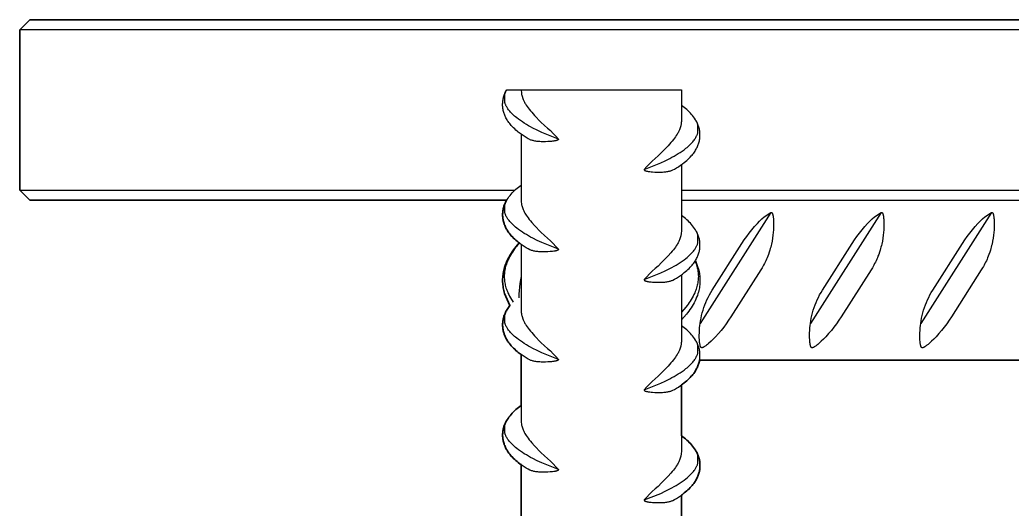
# Model space of a CAD drawing. Header units: millimetres. Extents: x -8 to 1608, y -703 to 404.
# Drawn here: x -7.9 to 91.1, y 355.1 to 404 of the extents above; entities that cross this region are included whole.
import ezdxf

# ---------------------------------------------------------------- set-up
doc = ezdxf.new("R2010")
doc.units = ezdxf.units.MM
doc.layers.add('Blocks', color=7, linetype='Continuous')
doc.layers.add('Blocks$Inner', color=7, linetype='Continuous', lineweight=25, true_color=0x007f00)
doc.layers.add('Blocks$Outline', color=7, linetype='Continuous', lineweight=35, true_color=0xff3f3f)

# ---------------------------------------------------------------- blocks, each defined once
blk = doc.blocks.new('Rebar Coffee Table Front')
at = {"layer": 'Blocks$Inner'}
for p, q in [((-7.855, 387), (41.537, 387)), ((58.145, 387), (726.145, 387)), ((58.145, 386), (726.145, 386))]:
    blk.add_line(p, q, dxfattribs=at)
for points in [[(40.711, 386), (-6.855, 386), (-7.855, 387), (-7.855, 403), (-6.855, 404), (791.145, 404), (792.145, 403)], [(742.753, 387), (792.145, 387), (792.145, 403), (-7.855, 403)], [(45.866, 392.094), (44.216, 392.759), (43.762, 392.971), (43.316, 393.196), (43.098, 393.312), (42.883, 393.432), (42.674, 393.553), (42.467, 393.679), (42.269, 393.806), (42.074, 393.939), (41.888, 394.072), (41.707, 394.21), (41.594, 394.302), (41.482, 394.397), (41.373, 394.495), (41.272, 394.591), (41.173, 394.691), (41.078, 394.794), (41.012, 394.869), (40.949, 394.947), (40.888, 395.027), (40.829, 395.108), (40.786, 395.172), (40.745, 395.237), (40.707, 395.303), (40.67, 395.371), (40.636, 395.439), (40.61, 395.496), (40.586, 395.553), (40.564, 395.61), (40.544, 395.669), (40.526, 395.728), (40.51, 395.788), (40.51, 396.513), (40.526, 396.573), (40.544, 396.632), (40.564, 396.69), (40.586, 396.748), (40.61, 396.805), (40.636, 396.861), (40.708, 397), (42.15, 397), (42.178, 396.671), (42.187, 396.602), (42.199, 396.534), (42.212, 396.466), (42.339, 396.061), (42.371, 395.988), (42.405, 395.916), (42.442, 395.845), (42.485, 395.766), (42.53, 395.687), (42.578, 395.61), (42.662, 395.481), (42.749, 395.354), (42.852, 395.214), (42.958, 395.077), (43.078, 394.927), (43.202, 394.779), (43.48, 394.463), (44.125, 393.794), (44.484, 393.451), (44.778, 393.198), (45.064, 392.936), (45.341, 392.664), (45.608, 392.384), (45.866, 392.094), (45.866, 392.09), (45.866, 392.086), (45.866, 392.084), (45.865, 392.082), (45.865, 392.08), (45.865, 392.078), (45.865, 392.077), (45.865, 392.075), (45.864, 392.073), (45.864, 392.071), (45.863, 392.069), (45.863, 392.067), (45.862, 392.065), (45.862, 392.064), (45.861, 392.062), (45.861, 392.06), (45.86, 392.058), (45.859, 392.056), (45.859, 392.054), (45.858, 392.053), (45.857, 392.051), (45.856, 392.049), (45.855, 392.047), (45.854, 392.046), (45.853, 392.044), (45.852, 392.042), (45.851, 392.041), (45.85, 392.039), (45.849, 392.037), (45.848, 392.036), (45.846, 392.034), (45.845, 392.032), (45.843, 392.03), (45.842, 392.028), (45.84, 392.027), (45.839, 392.025), (45.837, 392.023), (45.835, 392.021), (45.832, 392.018), (45.828, 392.015), (45.825, 392.012), (45.821, 392.009), (45.817, 392.006), (45.813, 392.003), (45.809, 392.001), (45.805, 391.998), (45.801, 391.995), (45.797, 391.993), (45.789, 391.988), (45.783, 391.985), (45.776, 391.982), (45.764, 391.976), (45.751, 391.971), (45.739, 391.966), (45.726, 391.961), (45.713, 391.957), (45.687, 391.949), (45.648, 391.938), (45.609, 391.929), (45.57, 391.92), (45.531, 391.913), (45.47, 391.902), (45.408, 391.893), (45.287, 391.878), (45.168, 391.865), (45.05, 391.855), (44.821, 391.84), (44.592, 391.831), (44.363, 391.829), (44.134, 391.834), (44.027, 391.839), (43.92, 391.846), (43.817, 391.855), (43.715, 391.866), (43.619, 391.879), (43.523, 391.895), (43.428, 391.914), (43.334, 391.935), (43.266, 391.953), (43.199, 391.973), (43.132, 391.996), (43.066, 392.02), (43.001, 392.047), (42.838, 392.132), (42.655, 392.243), (42.452, 392.374), (42.251, 392.51), (42.057, 392.649), (41.867, 392.795), (41.744, 392.894), (41.623, 392.997), (41.505, 393.103), (41.389, 393.214), (41.276, 393.328), (41.168, 393.445), (41.086, 393.54), (41.007, 393.636), (40.931, 393.736), (40.858, 393.837), (40.798, 393.927), (40.741, 394.018), (40.686, 394.112), (40.635, 394.207), (40.587, 394.303), (40.546, 394.391), (40.508, 394.48), (40.473, 394.571), (40.442, 394.663), (40.413, 394.755), (40.388, 394.849), (40.366, 394.944), (40.347, 395.039), (40.331, 395.135), (40.319, 395.231), (40.31, 395.327), (40.304, 395.424), (40.302, 395.521), (40.303, 395.618), (40.307, 395.715), (40.315, 395.812), (40.326, 395.908), (40.34, 396.004), (40.358, 396.1), (40.379, 396.195), (40.403, 396.289), (40.43, 396.382), (40.46, 396.474), (40.494, 396.565), (40.531, 396.655), (40.57, 396.743), (40.613, 396.83), (40.659, 396.916), (40.708, 397)], [(42.15, 397), (58.145, 397), (58.145, 394.187), (58.134, 393.863), (58.125, 393.748), (58.112, 393.634), (58.103, 393.565), (58.091, 393.497), (58.078, 393.429), (57.951, 393.024), (57.919, 392.951), (57.885, 392.879), (57.848, 392.808), (57.805, 392.729), (57.76, 392.65), (57.712, 392.573), (57.628, 392.444), (57.541, 392.317), (57.438, 392.177), (57.332, 392.04), (57.212, 391.89), (57.088, 391.742), (56.81, 391.426), (56.165, 390.757), (55.806, 390.413), (55.512, 390.161), (55.226, 389.899), (54.949, 389.627), (54.682, 389.346), (54.424, 389.057), (56.074, 389.722), (56.528, 389.934), (56.974, 390.159), (57.192, 390.275), (57.407, 390.395), (57.616, 390.516), (57.823, 390.642), (58.021, 390.769), (58.216, 390.902), (58.401, 391.035), (58.583, 391.173), (58.696, 391.265), (58.808, 391.36), (58.916, 391.458), (59.018, 391.554), (59.116, 391.654), (59.212, 391.757), (59.278, 391.832), (59.341, 391.91), (59.402, 391.99), (59.461, 392.071), (59.504, 392.135), (59.545, 392.2), (59.583, 392.266), (59.62, 392.334), (59.654, 392.402), (59.68, 392.459), (59.704, 392.516), (59.726, 392.573), (59.746, 392.632), (59.764, 392.691), (59.78, 392.751), (59.78, 393.476), (59.764, 393.536), (59.746, 393.595), (59.726, 393.653), (59.704, 393.711), (59.68, 393.768), (59.654, 393.824), (59.544, 394.028), (59.45, 394.167), (59.352, 394.302), (59.249, 394.434), (59.142, 394.563), (59.03, 394.688), (58.915, 394.809), (58.796, 394.927), (58.673, 395.04), (58.546, 395.15), (58.416, 395.255), (58.282, 395.356), (58.145, 395.452)], [(54.424, 389.057), (54.424, 389.053), (54.424, 389.049), (54.424, 389.047), (54.424, 389.045), (54.425, 389.043), (54.425, 389.041), (54.425, 389.04), (54.425, 389.038), (54.426, 389.036), (54.426, 389.034), (54.426, 389.032), (54.427, 389.03), (54.427, 389.028), (54.428, 389.026), (54.429, 389.025), (54.429, 389.023), (54.43, 389.021), (54.431, 389.019), (54.431, 389.017), (54.432, 389.016), (54.433, 389.014), (54.434, 389.012), (54.435, 389.01), (54.436, 389.009), (54.437, 389.007), (54.438, 389.005), (54.439, 389.004), (54.44, 389.002), (54.441, 389), (54.442, 388.999), (54.444, 388.997), (54.445, 388.995), (54.447, 388.993), (54.448, 388.991), (54.45, 388.99), (54.451, 388.988), (54.453, 388.986), (54.455, 388.984), (54.458, 388.981), (54.462, 388.978), (54.465, 388.975), (54.469, 388.972), (54.473, 388.969), (54.477, 388.966), (54.481, 388.964), (54.485, 388.961), (54.489, 388.958), (54.493, 388.956), (54.501, 388.951), (54.507, 388.948), (54.514, 388.945), (54.526, 388.939), (54.538, 388.934), (54.551, 388.929), (54.564, 388.924), (54.577, 388.92), (54.603, 388.912), (54.642, 388.901), (54.681, 388.892), (54.72, 388.883), (54.759, 388.876), (54.82, 388.865), (54.882, 388.856), (55.003, 388.841), (55.122, 388.828), (55.24, 388.818), (55.469, 388.803), (55.698, 388.794), (55.927, 388.792), (56.156, 388.797), (56.263, 388.802), (56.37, 388.809), (56.473, 388.818), (56.575, 388.829), (56.671, 388.842), (56.767, 388.858), (56.862, 388.877), (56.956, 388.898), (57.024, 388.916), (57.091, 388.936), (57.158, 388.959), (57.224, 388.983), (57.289, 389.01), (57.452, 389.095), (57.635, 389.206), (57.838, 389.337), (58.039, 389.473), (58.233, 389.612), (58.423, 389.758), (58.546, 389.857), (58.667, 389.96), (58.785, 390.066), (58.901, 390.177), (59.013, 390.291), (59.122, 390.408), (59.204, 390.503), (59.283, 390.599), (59.359, 390.699), (59.432, 390.8), (59.492, 390.89), (59.549, 390.981), (59.604, 391.075), (59.655, 391.17), (59.703, 391.266), (59.744, 391.355), (59.783, 391.446), (59.818, 391.538), (59.85, 391.631), (59.879, 391.725), (59.904, 391.82), (59.926, 391.915), (59.945, 392.012), (59.961, 392.109), (59.973, 392.207), (59.981, 392.305), (59.986, 392.403), (59.988, 392.501), (59.986, 392.599), (59.981, 392.698), (59.973, 392.796), (59.961, 392.893), (59.946, 392.99), (59.927, 393.087), (59.905, 393.183), (59.88, 393.278), (59.851, 393.372), (59.819, 393.465), (59.784, 393.557), (59.746, 393.647), (59.704, 393.736), (59.66, 393.824), (59.612, 393.91)], [(42.145, 392.585), (42.145, 386.224), (42.156, 385.9), (42.165, 385.785), (42.178, 385.671), (42.187, 385.602), (42.199, 385.534), (42.212, 385.466), (42.339, 385.061), (42.371, 384.988), (42.405, 384.916), (42.442, 384.845), (42.485, 384.766), (42.53, 384.687), (42.578, 384.61), (42.662, 384.481), (42.749, 384.354), (42.852, 384.214), (42.958, 384.077), (43.078, 383.927), (43.202, 383.779), (43.48, 383.463), (44.125, 382.794), (44.484, 382.451), (44.778, 382.198), (45.064, 381.936), (45.341, 381.664), (45.608, 381.384), (45.866, 381.094), (44.216, 381.759), (43.762, 381.971), (43.316, 382.196), (43.098, 382.312), (42.883, 382.432), (42.674, 382.553), (42.467, 382.679), (42.269, 382.806), (42.074, 382.939), (41.888, 383.072), (41.707, 383.21), (41.594, 383.302), (41.482, 383.397), (41.373, 383.495), (41.272, 383.591), (41.173, 383.691), (41.078, 383.794), (41.012, 383.869), (40.949, 383.947), (40.888, 384.027), (40.829, 384.108), (40.786, 384.172), (40.745, 384.237), (40.707, 384.303), (40.67, 384.371), (40.636, 384.439), (40.61, 384.496), (40.586, 384.553), (40.564, 384.61), (40.544, 384.669), (40.526, 384.728), (40.51, 384.788), (40.51, 385.513), (40.526, 385.573), (40.544, 385.632), (40.564, 385.69), (40.586, 385.748), (40.61, 385.805), (40.636, 385.861), (40.746, 386.065), (40.84, 386.204), (40.938, 386.339), (41.041, 386.471), (41.148, 386.6), (41.259, 386.725), (41.375, 386.846), (41.494, 386.964), (41.617, 387.077), (41.744, 387.187), (41.874, 387.292), (42.008, 387.393), (42.145, 387.489)], [(58.145, 389.548), (58.145, 383.187), (58.134, 382.863), (58.125, 382.748), (58.112, 382.634), (58.103, 382.565), (58.091, 382.497), (58.078, 382.429), (57.951, 382.024), (57.919, 381.951), (57.885, 381.879), (57.848, 381.808), (57.805, 381.729), (57.76, 381.65), (57.712, 381.573), (57.628, 381.444), (57.541, 381.317), (57.438, 381.177), (57.332, 381.04), (57.212, 380.89), (57.088, 380.742), (56.81, 380.426), (56.165, 379.757), (55.806, 379.413), (55.512, 379.161), (55.226, 378.899), (54.949, 378.627), (54.682, 378.346), (54.424, 378.057), (56.074, 378.722), (56.528, 378.934), (56.974, 379.159), (57.192, 379.275), (57.407, 379.395), (57.616, 379.516), (57.823, 379.642), (58.021, 379.769), (58.216, 379.902), (58.401, 380.035), (58.583, 380.173), (58.696, 380.265), (58.808, 380.36), (58.916, 380.458), (59.018, 380.554), (59.116, 380.654), (59.212, 380.757), (59.278, 380.832), (59.341, 380.91), (59.402, 380.99), (59.461, 381.071), (59.504, 381.135), (59.545, 381.2), (59.583, 381.266), (59.62, 381.334), (59.654, 381.402), (59.68, 381.459), (59.704, 381.516), (59.726, 381.573), (59.746, 381.632), (59.764, 381.691), (59.78, 381.751), (59.78, 382.476), (59.764, 382.536), (59.746, 382.595), (59.726, 382.653), (59.704, 382.711), (59.68, 382.768), (59.654, 382.824), (59.544, 383.028), (59.45, 383.167), (59.352, 383.302), (59.249, 383.434), (59.142, 383.563), (59.03, 383.688), (58.915, 383.809), (58.796, 383.927), (58.673, 384.04), (58.546, 384.15), (58.416, 384.255), (58.282, 384.356), (58.145, 384.452)], [(45.866, 381.094), (45.866, 381.09), (45.866, 381.086), (45.866, 381.084), (45.865, 381.082), (45.865, 381.08), (45.865, 381.078), (45.865, 381.077), (45.865, 381.075), (45.864, 381.073), (45.864, 381.071), (45.863, 381.069), (45.863, 381.067), (45.862, 381.065), (45.862, 381.064), (45.861, 381.062), (45.861, 381.06), (45.86, 381.058), (45.859, 381.056), (45.859, 381.054), (45.858, 381.053), (45.857, 381.051), (45.856, 381.049), (45.855, 381.047), (45.854, 381.046), (45.853, 381.044), (45.852, 381.042), (45.851, 381.041), (45.85, 381.039), (45.849, 381.037), (45.848, 381.036), (45.846, 381.034), (45.845, 381.032), (45.843, 381.03), (45.842, 381.028), (45.84, 381.027), (45.839, 381.025), (45.837, 381.023), (45.835, 381.021), (45.832, 381.018), (45.828, 381.015), (45.825, 381.012), (45.821, 381.009), (45.817, 381.006), (45.813, 381.003), (45.809, 381.001), (45.805, 380.998), (45.801, 380.995), (45.797, 380.993), (45.789, 380.988), (45.783, 380.985), (45.776, 380.982), (45.764, 380.976), (45.751, 380.971), (45.739, 380.966), (45.726, 380.961), (45.713, 380.957), (45.687, 380.949), (45.648, 380.938), (45.609, 380.929), (45.57, 380.92), (45.531, 380.913), (45.47, 380.902), (45.408, 380.893), (45.287, 380.878), (45.168, 380.865), (45.05, 380.855), (44.821, 380.84), (44.592, 380.831), (44.363, 380.829), (44.134, 380.834), (44.027, 380.839), (43.92, 380.846), (43.817, 380.855), (43.715, 380.866), (43.619, 380.879), (43.523, 380.895), (43.428, 380.914), (43.334, 380.935), (43.266, 380.953), (43.199, 380.973), (43.132, 380.996), (43.066, 381.02), (43.001, 381.047), (42.838, 381.132), (42.655, 381.243), (42.452, 381.374), (42.251, 381.51), (42.057, 381.649), (41.867, 381.795), (41.744, 381.894), (41.623, 381.997), (41.505, 382.103), (41.389, 382.214), (41.276, 382.328), (41.168, 382.445), (41.086, 382.54), (41.007, 382.636), (40.931, 382.736), (40.858, 382.837), (40.798, 382.927), (40.741, 383.018), (40.686, 383.112), (40.635, 383.207), (40.587, 383.303), (40.545, 383.392), (40.507, 383.483), (40.472, 383.575), (40.44, 383.668), (40.411, 383.762), (40.386, 383.857), (40.363, 383.952), (40.345, 384.049), (40.329, 384.146), (40.317, 384.244), (40.309, 384.342), (40.304, 384.44), (40.302, 384.538), (40.303, 384.636), (40.309, 384.735), (40.317, 384.833), (40.329, 384.93), (40.344, 385.027), (40.363, 385.124), (40.385, 385.22), (40.41, 385.315), (40.439, 385.409), (40.471, 385.502), (40.506, 385.594), (40.544, 385.684), (40.586, 385.773), (40.63, 385.861), (40.682, 385.947)], [(67.071, 384.774), (67.075, 384.774), (67.079, 384.774), (67.083, 384.774), (67.087, 384.774), (67.091, 384.773), (67.095, 384.773), (67.098, 384.772), (67.102, 384.772), (67.106, 384.771), (67.109, 384.77), (67.113, 384.769), (67.117, 384.768), (67.12, 384.767), (67.124, 384.765), (67.127, 384.764), (67.13, 384.762), (67.132, 384.762), (67.134, 384.761), (67.137, 384.759), (67.141, 384.757), (67.144, 384.755), (67.147, 384.753), (67.15, 384.75), (67.153, 384.748), (67.156, 384.746), (67.159, 384.743), (67.162, 384.74), (67.165, 384.738), (67.168, 384.735), (67.17, 384.732), (67.173, 384.729), (67.175, 384.726), (67.178, 384.723), (67.181, 384.719), (67.184, 384.715), (67.187, 384.711), (67.19, 384.707), (67.193, 384.703), (67.195, 384.699), (67.198, 384.695), (67.2, 384.69), (67.205, 384.682), (67.21, 384.673), (67.214, 384.664), (67.218, 384.654), (67.223, 384.642), (67.228, 384.629), (67.233, 384.616), (67.237, 384.603), (67.245, 384.577), (67.252, 384.55), (67.263, 384.507), (67.272, 384.462), (67.28, 384.417), (67.287, 384.371), (67.3, 384.278), (67.31, 384.183), (67.319, 384.08), (67.326, 383.975), (67.334, 383.757), (67.336, 383.53), (67.331, 383.294), (67.319, 383.04), (67.299, 382.774), (67.269, 382.492), (67.23, 382.212), (67.179, 381.913), (67.118, 381.616), (67.082, 381.461), (67.043, 381.307), (67.001, 381.154), (66.956, 381.001), (66.889, 380.788), (66.815, 380.577), (66.744, 380.387), (66.683, 380.237), (66.62, 380.088), (66.553, 379.941), (66.483, 379.795), (66.413, 379.655), (66.34, 379.517), (66.264, 379.38), (66.185, 379.245), (66.052, 379.029), (63.077, 374.358), (62.847, 374.006), (62.607, 373.662), (62.355, 373.325), (62.094, 372.996), (61.823, 372.675), (61.541, 372.362), (61.319, 372.131), (61.089, 371.907), (60.851, 371.69), (60.743, 371.597), (60.632, 371.507), (60.565, 371.456), (60.497, 371.406), (60.443, 371.369), (60.416, 371.351), (60.388, 371.334), (60.365, 371.321), (60.342, 371.308), (60.318, 371.296), (60.306, 371.29), (60.294, 371.285), (60.285, 371.281), (60.276, 371.277), (60.267, 371.273), (60.257, 371.27), (60.248, 371.267), (60.239, 371.264), (60.229, 371.262), (60.224, 371.261), (60.219, 371.26), (60.212, 371.258), (60.205, 371.257), (60.201, 371.257), (60.197, 371.256), (60.193, 371.256), (60.19, 371.256), (60.186, 371.256), (60.182, 371.256), (60.178, 371.256), (60.175, 371.256), (60.171, 371.256), (60.167, 371.256), (60.163, 371.257), (60.16, 371.257), (60.156, 371.258), (60.153, 371.258), (60.15, 371.259), (60.147, 371.26), (60.144, 371.261), (60.14, 371.262), (60.137, 371.263), (60.134, 371.264), (60.131, 371.265), (60.128, 371.267), (60.125, 371.268), (60.122, 371.269), (60.119, 371.271), (60.116, 371.273), (60.113, 371.274), (60.111, 371.276), (60.108, 371.278), (60.105, 371.28), (60.102, 371.283), (60.099, 371.285), (60.096, 371.287), (60.093, 371.29), (60.091, 371.293), (60.088, 371.295), (60.085, 371.298), (60.083, 371.301), (60.081, 371.304), (60.078, 371.306), (60.076, 371.309), (60.074, 371.312), (60.069, 371.318), (60.067, 371.322), (60.064, 371.326), (60.061, 371.33), (60.059, 371.334), (60.054, 371.342), (60.05, 371.351), (60.046, 371.359), (60.042, 371.367), (60.038, 371.376), (60.034, 371.385), (60.03, 371.396), (60.025, 371.408), (60.021, 371.42), (60.017, 371.432), (60.01, 371.456), (60.004, 371.48), (59.997, 371.507), (59.991, 371.535), (59.976, 371.612), (59.964, 371.69), (59.954, 371.769), (59.946, 371.847), (59.93, 372.055), (59.922, 372.273), (59.92, 372.5), (59.925, 372.736), (59.937, 372.996), (59.957, 373.255), (59.979, 373.469), (60.006, 373.682)], [(78.071, 384.774), (78.075, 384.774), (78.079, 384.774), (78.083, 384.774), (78.087, 384.774), (78.091, 384.773), (78.095, 384.773), (78.098, 384.772), (78.102, 384.772), (78.106, 384.771), (78.109, 384.77), (78.113, 384.769), (78.117, 384.768), (78.12, 384.767), (78.124, 384.765), (78.127, 384.764), (78.13, 384.762), (78.132, 384.762), (78.134, 384.761), (78.137, 384.759), (78.141, 384.757), (78.144, 384.755), (78.147, 384.753), (78.15, 384.75), (78.153, 384.748), (78.156, 384.746), (78.159, 384.743), (78.162, 384.74), (78.165, 384.738), (78.168, 384.735), (78.17, 384.732), (78.173, 384.729), (78.175, 384.726), (78.178, 384.723), (78.181, 384.719), (78.184, 384.715), (78.187, 384.711), (78.19, 384.707), (78.193, 384.703), (78.195, 384.699), (78.198, 384.695), (78.2, 384.69), (78.205, 384.682), (78.21, 384.673), (78.214, 384.664), (78.218, 384.654), (78.223, 384.642), (78.228, 384.629), (78.233, 384.616), (78.237, 384.603), (78.245, 384.577), (78.252, 384.55), (78.263, 384.507), (78.272, 384.462), (78.28, 384.417), (78.287, 384.371), (78.3, 384.278), (78.31, 384.183), (78.319, 384.08), (78.326, 383.975), (78.334, 383.757), (78.336, 383.53), (78.331, 383.294), (78.319, 383.04), (78.299, 382.774), (78.269, 382.492), (78.23, 382.212), (78.179, 381.913), (78.118, 381.616), (78.082, 381.461), (78.043, 381.307), (78.001, 381.154), (77.956, 381.001), (77.889, 380.788), (77.815, 380.577), (77.744, 380.387), (77.683, 380.237), (77.62, 380.088), (77.553, 379.941), (77.483, 379.795), (77.413, 379.655), (77.34, 379.517), (77.264, 379.38), (77.185, 379.245), (77.052, 379.029), (74.077, 374.358), (73.847, 374.006), (73.607, 373.662), (73.355, 373.325), (73.094, 372.996), (72.823, 372.675), (72.541, 372.362), (72.319, 372.131), (72.089, 371.907), (71.851, 371.69), (71.743, 371.597), (71.632, 371.507), (71.565, 371.456), (71.497, 371.406), (71.443, 371.369), (71.416, 371.351), (71.388, 371.334), (71.365, 371.321), (71.342, 371.308), (71.318, 371.296), (71.306, 371.29), (71.294, 371.285), (71.285, 371.281), (71.276, 371.277), (71.267, 371.273), (71.257, 371.27), (71.248, 371.267), (71.239, 371.264), (71.229, 371.262), (71.224, 371.261), (71.219, 371.26), (71.212, 371.258), (71.205, 371.257), (71.201, 371.257), (71.197, 371.256), (71.193, 371.256), (71.19, 371.256), (71.186, 371.256), (71.182, 371.256), (71.178, 371.256), (71.175, 371.256), (71.171, 371.256), (71.167, 371.256), (71.163, 371.257), (71.16, 371.257), (71.156, 371.258), (71.153, 371.258), (71.15, 371.259), (71.147, 371.26), (71.144, 371.261), (71.14, 371.262), (71.137, 371.263), (71.134, 371.264), (71.131, 371.265), (71.128, 371.267), (71.125, 371.268), (71.122, 371.269), (71.119, 371.271), (71.116, 371.273), (71.113, 371.274), (71.111, 371.276), (71.108, 371.278), (71.105, 371.28), (71.102, 371.283), (71.099, 371.285), (71.096, 371.287), (71.093, 371.29), (71.091, 371.293), (71.088, 371.295), (71.085, 371.298), (71.083, 371.301), (71.081, 371.304), (71.078, 371.306), (71.076, 371.309), (71.074, 371.312), (71.069, 371.318), (71.067, 371.322), (71.064, 371.326), (71.061, 371.33), (71.059, 371.334), (71.054, 371.342), (71.05, 371.351), (71.046, 371.359), (71.042, 371.367), (71.038, 371.376), (71.034, 371.385), (71.03, 371.396), (71.025, 371.408), (71.021, 371.42), (71.017, 371.432), (71.01, 371.456), (71.004, 371.48), (70.997, 371.507), (70.991, 371.535), (70.976, 371.612), (70.964, 371.69), (70.954, 371.769), (70.946, 371.847), (70.93, 372.055), (70.922, 372.273), (70.92, 372.5), (70.925, 372.736), (70.937, 372.996), (70.957, 373.255), (70.979, 373.469), (71.006, 373.682)], [(89.071, 384.774), (82.006, 373.682), (82.046, 373.953), (82.095, 374.222), (82.153, 374.489), (82.219, 374.755), (82.295, 375.018), (82.379, 375.278), (82.472, 375.535), (82.573, 375.789), (82.683, 376.04), (82.801, 376.287), (82.927, 376.529), (83.062, 376.768), (83.204, 377.001), (86.179, 381.672), (86.409, 382.024), (86.649, 382.368), (86.901, 382.705), (87.162, 383.034), (87.433, 383.355), (87.715, 383.668), (87.937, 383.899), (88.167, 384.123), (88.405, 384.34), (89.071, 384.774), (89.075, 384.774), (89.079, 384.774), (89.083, 384.774), (89.087, 384.774), (89.091, 384.773), (89.095, 384.773), (89.098, 384.772), (89.102, 384.772), (89.106, 384.771), (89.109, 384.77), (89.113, 384.769), (89.117, 384.768), (89.12, 384.767), (89.124, 384.765), (89.127, 384.764), (89.13, 384.762), (89.132, 384.762), (89.134, 384.761), (89.137, 384.759), (89.141, 384.757), (89.144, 384.755), (89.147, 384.753), (89.15, 384.75), (89.153, 384.748), (89.156, 384.746), (89.159, 384.743), (89.162, 384.74), (89.165, 384.738), (89.168, 384.735), (89.17, 384.732), (89.173, 384.729), (89.175, 384.726), (89.178, 384.723), (89.181, 384.719), (89.184, 384.715), (89.187, 384.711), (89.19, 384.707), (89.193, 384.703), (89.195, 384.699), (89.198, 384.695), (89.2, 384.69), (89.205, 384.682), (89.21, 384.673), (89.214, 384.664), (89.218, 384.654), (89.223, 384.642), (89.228, 384.629), (89.233, 384.616), (89.237, 384.603), (89.245, 384.577), (89.252, 384.55), (89.263, 384.507), (89.272, 384.462), (89.28, 384.417), (89.287, 384.371), (89.3, 384.278), (89.31, 384.183), (89.319, 384.08), (89.326, 383.975), (89.334, 383.757), (89.336, 383.53), (89.331, 383.294), (89.319, 383.04), (89.299, 382.774), (89.269, 382.492), (89.23, 382.212), (89.179, 381.913), (89.118, 381.616), (89.082, 381.461), (89.043, 381.307), (89.001, 381.154), (88.956, 381.001), (88.889, 380.788), (88.815, 380.577), (88.744, 380.387), (88.683, 380.237), (88.62, 380.088), (88.553, 379.941), (88.483, 379.795), (88.413, 379.655), (88.34, 379.517), (88.264, 379.38), (88.185, 379.245), (88.052, 379.029), (85.077, 374.358), (84.847, 374.006), (84.607, 373.662), (84.355, 373.325), (84.094, 372.996), (83.823, 372.675), (83.541, 372.362), (83.319, 372.131), (83.089, 371.907), (82.851, 371.69), (82.743, 371.597), (82.632, 371.507), (82.565, 371.456), (82.497, 371.406), (82.443, 371.369), (82.416, 371.351), (82.388, 371.334), (82.365, 371.321), (82.342, 371.308), (82.318, 371.296), (82.306, 371.29), (82.294, 371.285), (82.285, 371.281), (82.276, 371.277), (82.267, 371.273), (82.257, 371.27), (82.248, 371.267), (82.239, 371.264), (82.229, 371.262), (82.224, 371.261), (82.219, 371.26), (82.212, 371.258), (82.205, 371.257), (82.201, 371.257), (82.197, 371.256), (82.193, 371.256), (82.19, 371.256), (82.186, 371.256), (82.182, 371.256), (82.178, 371.256), (82.175, 371.256), (82.171, 371.256), (82.167, 371.256), (82.163, 371.257), (82.16, 371.257), (82.156, 371.258), (82.153, 371.258), (82.15, 371.259), (82.147, 371.26), (82.144, 371.261), (82.14, 371.262), (82.137, 371.263), (82.134, 371.264), (82.131, 371.265), (82.128, 371.267), (82.125, 371.268), (82.122, 371.269), (82.119, 371.271), (82.116, 371.273), (82.113, 371.274), (82.111, 371.276), (82.108, 371.278), (82.105, 371.28), (82.102, 371.283), (82.099, 371.285), (82.096, 371.287), (82.093, 371.29), (82.091, 371.293), (82.088, 371.295), (82.085, 371.298), (82.083, 371.301), (82.081, 371.304), (82.078, 371.306), (82.076, 371.309), (82.074, 371.312), (82.069, 371.318), (82.067, 371.322), (82.064, 371.326), (82.061, 371.33), (82.059, 371.334), (82.054, 371.342), (82.05, 371.351), (82.046, 371.359), (82.042, 371.367), (82.038, 371.376), (82.034, 371.385), (82.03, 371.396), (82.025, 371.408), (82.021, 371.42), (82.017, 371.432), (82.01, 371.456), (82.004, 371.48), (81.997, 371.507), (81.991, 371.535), (81.976, 371.612), (81.964, 371.69), (81.954, 371.769), (81.946, 371.847), (81.93, 372.055), (81.922, 372.273), (81.92, 372.5), (81.925, 372.736), (81.937, 372.996), (81.957, 373.255), (81.979, 373.469), (82.006, 373.682)], [(54.424, 378.057), (54.424, 378.053), (54.424, 378.049), (54.424, 378.047), (54.424, 378.045), (54.425, 378.043), (54.425, 378.041), (54.425, 378.04), (54.425, 378.038), (54.426, 378.036), (54.426, 378.034), (54.426, 378.032), (54.427, 378.03), (54.427, 378.028), (54.428, 378.026), (54.429, 378.025), (54.429, 378.023), (54.43, 378.021), (54.431, 378.019), (54.431, 378.017), (54.432, 378.016), (54.433, 378.014), (54.434, 378.012), (54.435, 378.01), (54.436, 378.009), (54.437, 378.007), (54.438, 378.005), (54.439, 378.004), (54.44, 378.002), (54.441, 378), (54.442, 377.999), (54.444, 377.997), (54.445, 377.995), (54.447, 377.993), (54.448, 377.991), (54.45, 377.99), (54.451, 377.988), (54.453, 377.986), (54.455, 377.984), (54.458, 377.981), (54.462, 377.978), (54.465, 377.975), (54.469, 377.972), (54.473, 377.969), (54.477, 377.966), (54.481, 377.964), (54.485, 377.961), (54.489, 377.958), (54.493, 377.956), (54.501, 377.951), (54.507, 377.948), (54.514, 377.945), (54.526, 377.939), (54.538, 377.934), (54.551, 377.929), (54.564, 377.924), (54.577, 377.92), (54.603, 377.912), (54.642, 377.901), (54.681, 377.892), (54.72, 377.883), (54.759, 377.876), (54.82, 377.865), (54.882, 377.856), (55.003, 377.841), (55.122, 377.828), (55.24, 377.818), (55.469, 377.803), (55.698, 377.794), (55.927, 377.792), (56.156, 377.797), (56.263, 377.802), (56.37, 377.809), (56.473, 377.818), (56.575, 377.829), (56.671, 377.842), (56.767, 377.858), (56.862, 377.877), (56.956, 377.898), (57.024, 377.916), (57.091, 377.936), (57.158, 377.959), (57.224, 377.983), (57.289, 378.01), (57.452, 378.095), (57.635, 378.206), (57.838, 378.337), (58.039, 378.473), (58.233, 378.612), (58.423, 378.758), (58.546, 378.857), (58.667, 378.96), (58.785, 379.066), (58.901, 379.177), (59.013, 379.291), (59.122, 379.408), (59.204, 379.503), (59.283, 379.599), (59.359, 379.699), (59.432, 379.8), (59.492, 379.89), (59.549, 379.981), (59.604, 380.075), (59.655, 380.17), (59.703, 380.266), (59.744, 380.355), (59.783, 380.446), (59.818, 380.538), (59.85, 380.631), (59.879, 380.725), (59.904, 380.82), (59.926, 380.915), (59.945, 381.012), (59.961, 381.109), (59.973, 381.207), (59.981, 381.305), (59.986, 381.403), (59.988, 381.501), (59.986, 381.599), (59.981, 381.698), (59.973, 381.796), (59.961, 381.893), (59.946, 381.99), (59.927, 382.087), (59.905, 382.183), (59.88, 382.278), (59.851, 382.372), (59.819, 382.465), (59.784, 382.557), (59.746, 382.647), (59.704, 382.736), (59.66, 382.824), (59.612, 382.91)], [(45.866, 370.094), (44.216, 370.759), (43.762, 370.971), (43.316, 371.196), (43.098, 371.312), (42.883, 371.432), (42.674, 371.553), (42.467, 371.679), (42.269, 371.806), (42.074, 371.939), (41.888, 372.072), (41.707, 372.21), (41.594, 372.302), (41.482, 372.397), (41.373, 372.495), (41.272, 372.591), (41.173, 372.691), (41.078, 372.794), (41.012, 372.869), (40.949, 372.947), (40.888, 373.027), (40.829, 373.108), (40.786, 373.172), (40.745, 373.237), (40.707, 373.303), (40.67, 373.371), (40.636, 373.439), (40.61, 373.496), (40.586, 373.553), (40.564, 373.61), (40.544, 373.669), (40.526, 373.728), (40.51, 373.788), (40.51, 374.513), (40.526, 374.573), (40.544, 374.632), (40.564, 374.69), (40.586, 374.748), (40.61, 374.805), (40.636, 374.861), (40.746, 375.065), (41.037, 375.475), (40.499, 376.682), (40.458, 376.822), (40.421, 376.964), (40.39, 377.107), (40.363, 377.251), (40.341, 377.396), (40.324, 377.542), (40.311, 377.688), (40.304, 377.834), (40.302, 377.98), (40.304, 378.127), (40.311, 378.273), (40.324, 378.419), (40.341, 378.564), (40.363, 378.709), (40.39, 378.853), (40.421, 378.996), (40.458, 379.138), (40.499, 379.279), (40.57, 379.485), (40.648, 379.688), (40.732, 379.889), (40.824, 380.087), (40.923, 380.281), (41.028, 380.472), (41.14, 380.659), (41.258, 380.842), (41.383, 381.021), (41.513, 381.195), (41.65, 381.365), (41.801, 381.547), (41.956, 381.725)], [(42.145, 381.585), (42.145, 375.224), (42.156, 374.9), (42.165, 374.785), (42.178, 374.671), (42.187, 374.602), (42.199, 374.534), (42.212, 374.466), (42.339, 374.061), (42.371, 373.988), (42.405, 373.916), (42.442, 373.845), (42.485, 373.766), (42.53, 373.687), (42.578, 373.61), (42.662, 373.481), (42.749, 373.354), (42.852, 373.214), (42.958, 373.077), (43.078, 372.927), (43.202, 372.779), (43.48, 372.463), (44.125, 371.794), (44.484, 371.451), (44.778, 371.198), (45.064, 370.936), (45.341, 370.664), (45.608, 370.384), (45.866, 370.094), (45.866, 370.09), (45.866, 370.086), (45.866, 370.084), (45.865, 370.082), (45.865, 370.08), (45.865, 370.078), (45.865, 370.077), (45.865, 370.075), (45.864, 370.073), (45.864, 370.071), (45.863, 370.069), (45.863, 370.067), (45.862, 370.065), (45.862, 370.064), (45.861, 370.062), (45.861, 370.06), (45.86, 370.058), (45.859, 370.056), (45.859, 370.054), (45.858, 370.053), (45.857, 370.051), (45.856, 370.049), (45.855, 370.047), (45.854, 370.046), (45.853, 370.044), (45.852, 370.042), (45.851, 370.041), (45.85, 370.039), (45.849, 370.037), (45.848, 370.036), (45.846, 370.034), (45.845, 370.032), (45.843, 370.03), (45.842, 370.028), (45.84, 370.027), (45.839, 370.025), (45.837, 370.023), (45.835, 370.021), (45.832, 370.018), (45.828, 370.015), (45.825, 370.012), (45.821, 370.009), (45.817, 370.006), (45.813, 370.003), (45.809, 370.001), (45.805, 369.998), (45.801, 369.995), (45.797, 369.993), (45.789, 369.988), (45.783, 369.985), (45.776, 369.982), (45.764, 369.976), (45.751, 369.971), (45.739, 369.966), (45.726, 369.961), (45.713, 369.957), (45.687, 369.949), (45.648, 369.938), (45.609, 369.929), (45.57, 369.92), (45.531, 369.913), (45.47, 369.902), (45.408, 369.893), (45.287, 369.878), (45.168, 369.865), (45.05, 369.855), (44.821, 369.84), (44.592, 369.831), (44.363, 369.829), (44.134, 369.834), (44.027, 369.839), (43.92, 369.846), (43.817, 369.855), (43.715, 369.866), (43.619, 369.879), (43.523, 369.895), (43.428, 369.914), (43.334, 369.935), (43.266, 369.953), (43.199, 369.973), (43.132, 369.996), (43.066, 370.02), (43.001, 370.047), (42.838, 370.132), (42.655, 370.243), (42.452, 370.374), (42.251, 370.51), (42.057, 370.649), (41.867, 370.795), (41.744, 370.894), (41.623, 370.997), (41.505, 371.103), (41.389, 371.214), (41.276, 371.328), (41.168, 371.445), (41.086, 371.54), (41.007, 371.636), (40.931, 371.736), (40.858, 371.837), (40.798, 371.927), (40.741, 372.018), (40.686, 372.112), (40.635, 372.207), (40.587, 372.303), (40.545, 372.392), (40.507, 372.483), (40.472, 372.575), (40.44, 372.668), (40.411, 372.762), (40.386, 372.857), (40.363, 372.952), (40.345, 373.049), (40.329, 373.146), (40.317, 373.244), (40.309, 373.342), (40.304, 373.44), (40.302, 373.538), (40.303, 373.636), (40.309, 373.735), (40.317, 373.833), (40.329, 373.93), (40.344, 374.027), (40.363, 374.124), (40.385, 374.22), (40.41, 374.315), (40.439, 374.409), (40.471, 374.502), (40.506, 374.594), (40.544, 374.684), (40.586, 374.773), (40.63, 374.861), (40.682, 374.947)], [(41.963, 381.72), (41.833, 381.57), (41.707, 381.417), (41.592, 381.271), (41.481, 381.122), (41.373, 380.97), (41.271, 380.817), (41.172, 380.66), (41.078, 380.501), (40.99, 380.339), (40.907, 380.175), (40.829, 380.007), (40.775, 379.879), (40.725, 379.75), (40.678, 379.619), (40.636, 379.487), (40.6, 379.366), (40.568, 379.244), (40.541, 379.121), (40.518, 378.998), (40.498, 378.873), (40.484, 378.748), (40.473, 378.623), (40.467, 378.497), (40.464, 378.371), (40.467, 378.245), (40.473, 378.119), (40.484, 377.994), (40.498, 377.869), (40.518, 377.744), (40.541, 377.62), (40.568, 377.497), (40.6, 377.376), (40.636, 377.255), (40.678, 377.123), (40.725, 376.992), (40.775, 376.862), (40.829, 376.735), (40.907, 376.567), (40.99, 376.403), (41.078, 376.241), (41.359, 375.793)], [(59.532, 379.954), (59.791, 379.279), (59.832, 379.138), (59.868, 378.996), (59.9, 378.853), (59.927, 378.709), (59.949, 378.564), (59.966, 378.419), (59.979, 378.273), (59.986, 378.127), (59.988, 377.98), (59.986, 377.834), (59.979, 377.688), (59.966, 377.542), (59.949, 377.396), (59.927, 377.251), (59.9, 377.107), (59.868, 376.964), (59.832, 376.822), (59.791, 376.682), (59.727, 376.491), (59.657, 376.302), (59.58, 376.116), (59.497, 375.932), (59.407, 375.752), (59.312, 375.575), (59.21, 375.401), (59.103, 375.23), (58.99, 375.064), (58.877, 374.905), (58.76, 374.749), (58.64, 374.596), (58.145, 374.03)], [(59.503, 379.907), (59.558, 379.769), (59.609, 379.629), (59.654, 379.487), (59.69, 379.366), (59.722, 379.244), (59.749, 379.121), (59.772, 378.998), (59.791, 378.873), (59.806, 378.748), (59.817, 378.623), (59.823, 378.497), (59.825, 378.371), (59.823, 378.245), (59.817, 378.119), (59.806, 377.994), (59.791, 377.869), (59.772, 377.744), (59.749, 377.62), (59.722, 377.497), (59.69, 377.376), (59.654, 377.255), (59.612, 377.123), (59.565, 376.992), (59.515, 376.862), (59.461, 376.735), (59.383, 376.567), (59.3, 376.403), (59.212, 376.241), (59.118, 376.082), (59.019, 375.925), (58.916, 375.772), (58.809, 375.62), (58.698, 375.471), (58.583, 375.325), (58.145, 374.821)], [(42.145, 378.372), (42.079, 378.023), (42.025, 377.672), (41.983, 377.32), (41.952, 376.966), (41.933, 376.612), (41.926, 376.257)], [(58.145, 378.548), (58.145, 372.187), (58.134, 371.863), (58.125, 371.748), (58.112, 371.634), (58.103, 371.565), (58.091, 371.497), (58.078, 371.429), (57.951, 371.024), (57.919, 370.951), (57.885, 370.879), (57.848, 370.808), (57.805, 370.729), (57.76, 370.65), (57.712, 370.573), (57.628, 370.444), (57.541, 370.317), (57.438, 370.177), (57.332, 370.04), (57.212, 369.89), (57.088, 369.742), (56.81, 369.426), (56.165, 368.757), (55.806, 368.413), (55.512, 368.161), (55.226, 367.899), (54.949, 367.627), (54.682, 367.346), (54.424, 367.057), (56.074, 367.722), (56.528, 367.934), (56.974, 368.159), (57.192, 368.275), (57.407, 368.395), (57.616, 368.516), (57.823, 368.642), (58.021, 368.769), (58.216, 368.902), (58.401, 369.035), (58.583, 369.173), (58.696, 369.265), (58.808, 369.36), (58.916, 369.458), (59.018, 369.554), (59.116, 369.654), (59.212, 369.757), (59.278, 369.832), (59.341, 369.91), (59.402, 369.99), (59.461, 370.071), (59.504, 370.135), (59.545, 370.2), (59.583, 370.266), (59.62, 370.334), (59.654, 370.402), (59.68, 370.459), (59.704, 370.516), (59.726, 370.573), (59.746, 370.632), (59.764, 370.691), (59.78, 370.751), (59.78, 371.476), (59.764, 371.536), (59.746, 371.595), (59.726, 371.653), (59.704, 371.711), (59.68, 371.768), (59.654, 371.824), (59.544, 372.028), (59.45, 372.167), (59.352, 372.302), (59.249, 372.434), (59.142, 372.563), (59.03, 372.688), (58.915, 372.809), (58.796, 372.927), (58.673, 373.04), (58.546, 373.15), (58.416, 373.255), (58.282, 373.356), (58.145, 373.452)], [(54.424, 367.057), (54.424, 367.053), (54.424, 367.049), (54.424, 367.047), (54.424, 367.045), (54.425, 367.043), (54.425, 367.041), (54.425, 367.04), (54.425, 367.038), (54.426, 367.036), (54.426, 367.034), (54.426, 367.032), (54.427, 367.03), (54.427, 367.028), (54.428, 367.026), (54.429, 367.025), (54.429, 367.023), (54.43, 367.021), (54.431, 367.019), (54.431, 367.017), (54.432, 367.016), (54.433, 367.014), (54.434, 367.012), (54.435, 367.01), (54.436, 367.009), (54.437, 367.007), (54.438, 367.005), (54.439, 367.004), (54.44, 367.002), (54.441, 367), (54.442, 366.999), (54.444, 366.997), (54.445, 366.995), (54.447, 366.993), (54.448, 366.991), (54.45, 366.99), (54.451, 366.988), (54.453, 366.986), (54.455, 366.984), (54.458, 366.981), (54.462, 366.978), (54.465, 366.975), (54.469, 366.972), (54.473, 366.969), (54.477, 366.966), (54.481, 366.964), (54.485, 366.961), (54.489, 366.958), (54.493, 366.956), (54.501, 366.951), (54.507, 366.948), (54.514, 366.945), (54.526, 366.939), (54.538, 366.934), (54.551, 366.929), (54.564, 366.924), (54.577, 366.92), (54.603, 366.912), (54.642, 366.901), (54.681, 366.892), (54.72, 366.883), (54.759, 366.876), (54.82, 366.865), (54.882, 366.856), (55.003, 366.841), (55.122, 366.828), (55.24, 366.818), (55.469, 366.803), (55.698, 366.794), (55.927, 366.792), (56.156, 366.797), (56.263, 366.802), (56.37, 366.809), (56.473, 366.818), (56.575, 366.829), (56.671, 366.842), (56.767, 366.858), (56.862, 366.877), (56.956, 366.898), (57.024, 366.916), (57.091, 366.936), (57.158, 366.959), (57.224, 366.983), (57.289, 367.01), (57.452, 367.095), (57.635, 367.206), (57.838, 367.337), (58.039, 367.473), (58.233, 367.612), (58.423, 367.758), (58.546, 367.857), (58.667, 367.96), (58.785, 368.066), (58.901, 368.177), (59.013, 368.291), (59.122, 368.408), (59.204, 368.503), (59.283, 368.599), (59.359, 368.699), (59.432, 368.8), (59.492, 368.89), (59.549, 368.981), (59.604, 369.075), (59.655, 369.17), (59.703, 369.266), (59.744, 369.355), (59.783, 369.446), (59.818, 369.538), (59.85, 369.631), (59.879, 369.725), (59.904, 369.82), (59.926, 369.915), (59.945, 370.012), (59.961, 370.109), (59.973, 370.207), (59.981, 370.305), (59.986, 370.403), (59.988, 370.501), (59.986, 370.599), (59.981, 370.698), (59.973, 370.796), (59.961, 370.893), (59.946, 370.99), (59.927, 371.087), (59.905, 371.183), (59.88, 371.278), (59.851, 371.372), (59.819, 371.465), (59.784, 371.557), (59.746, 371.647), (59.704, 371.736), (59.66, 371.824), (59.612, 371.91)], [(42.145, 370.585), (42.145, 364.224), (42.156, 363.9), (42.165, 363.785), (42.178, 363.671), (42.187, 363.602), (42.199, 363.534), (42.212, 363.466), (42.339, 363.061), (42.371, 362.988), (42.405, 362.916), (42.442, 362.845), (42.485, 362.766), (42.53, 362.687), (42.578, 362.61), (42.662, 362.481), (42.749, 362.354), (42.852, 362.214), (42.958, 362.077), (43.078, 361.927), (43.202, 361.779), (43.48, 361.463), (44.125, 360.794), (44.484, 360.451), (44.778, 360.198), (45.064, 359.936), (45.341, 359.664), (45.608, 359.384), (45.866, 359.094), (45.866, 359.09), (45.866, 359.086), (45.866, 359.084), (45.865, 359.082), (45.865, 359.08), (45.865, 359.078), (45.865, 359.077), (45.865, 359.075), (45.864, 359.073), (45.864, 359.071), (45.863, 359.069), (45.863, 359.067), (45.862, 359.065), (45.862, 359.064), (45.861, 359.062), (45.861, 359.06), (45.86, 359.058), (45.859, 359.056), (45.859, 359.054), (45.858, 359.053), (45.857, 359.051), (45.856, 359.049), (45.855, 359.047), (45.854, 359.046), (45.853, 359.044), (45.852, 359.042), (45.851, 359.041), (45.85, 359.039), (45.849, 359.037), (45.848, 359.036), (45.846, 359.034), (45.845, 359.032), (45.843, 359.03), (45.842, 359.028), (45.84, 359.027), (45.839, 359.025), (45.837, 359.023), (45.835, 359.021), (45.832, 359.018), (45.828, 359.015), (45.825, 359.012), (45.821, 359.009), (45.817, 359.006), (45.813, 359.003), (45.809, 359.001), (45.805, 358.998), (45.801, 358.995), (45.797, 358.993), (45.789, 358.988), (45.783, 358.985), (45.776, 358.982), (45.764, 358.976), (45.751, 358.971), (45.739, 358.966), (45.726, 358.961), (45.713, 358.957), (45.687, 358.949), (45.648, 358.938), (45.609, 358.929), (45.57, 358.92), (45.531, 358.913), (45.47, 358.902), (45.408, 358.893), (45.287, 358.878), (45.168, 358.865), (45.05, 358.855), (44.821, 358.84), (44.592, 358.831), (44.363, 358.829), (44.134, 358.834), (44.027, 358.839), (43.92, 358.846), (43.817, 358.855), (43.715, 358.866), (43.619, 358.879), (43.523, 358.895), (43.428, 358.914), (43.334, 358.935), (43.266, 358.953), (43.199, 358.973), (43.132, 358.996), (43.066, 359.02), (43.001, 359.047), (42.838, 359.132), (42.655, 359.243), (42.452, 359.374), (42.251, 359.51), (42.057, 359.649), (41.867, 359.795), (41.744, 359.894), (41.623, 359.997), (41.505, 360.103), (41.389, 360.214), (41.276, 360.328), (41.168, 360.445), (41.086, 360.54), (41.007, 360.636), (40.931, 360.736), (40.858, 360.837), (40.798, 360.927), (40.741, 361.018), (40.686, 361.112), (40.635, 361.207), (40.587, 361.303), (40.545, 361.392), (40.507, 361.483), (40.472, 361.575), (40.44, 361.668), (40.411, 361.762), (40.386, 361.857), (40.363, 361.952), (40.345, 362.049), (40.329, 362.146), (40.317, 362.244), (40.309, 362.342), (40.304, 362.44), (40.302, 362.538), (40.303, 362.636), (40.309, 362.735), (40.317, 362.833), (40.329, 362.93), (40.344, 363.027), (40.363, 363.124), (40.385, 363.22), (40.41, 363.315), (40.439, 363.409), (40.471, 363.502), (40.506, 363.594), (40.544, 363.684), (40.586, 363.773), (40.63, 363.861), (40.682, 363.947)], [(59.945, 370.015), (162.015, 370.015), (170.181, 370.015), (177.071, 370.015), (181.181, 370.015), (192.181, 370.015), (232.071, 370.015), (236.181, 370.015), (247.181, 370.015), (287.071, 370.015), (404.015, 370.015), (580.015, 370.015), (724.345, 370.015)], [(58.145, 367.548), (58.145, 361.187), (58.134, 360.863), (58.125, 360.748), (58.112, 360.634), (58.103, 360.565), (58.091, 360.497), (58.078, 360.429), (57.951, 360.024), (57.919, 359.951), (57.885, 359.879), (57.848, 359.808), (57.805, 359.729), (57.76, 359.65), (57.712, 359.573), (57.628, 359.444), (57.541, 359.317), (57.438, 359.177), (57.332, 359.04), (57.212, 358.89), (57.088, 358.742), (56.81, 358.426), (56.165, 357.757), (55.806, 357.413), (55.512, 357.161), (55.226, 356.899), (54.949, 356.627), (54.682, 356.346), (54.424, 356.057), (56.074, 356.722), (56.528, 356.934), (56.974, 357.159), (57.192, 357.275), (57.407, 357.395), (57.616, 357.516), (57.823, 357.642), (58.021, 357.769), (58.216, 357.902), (58.401, 358.035), (58.583, 358.173), (58.696, 358.265), (58.808, 358.36), (58.916, 358.458), (59.018, 358.554), (59.116, 358.654), (59.212, 358.757), (59.278, 358.832), (59.341, 358.91), (59.402, 358.99), (59.461, 359.071), (59.504, 359.135), (59.545, 359.2), (59.583, 359.266), (59.62, 359.334), (59.654, 359.402), (59.68, 359.459), (59.704, 359.516), (59.726, 359.573), (59.746, 359.632), (59.764, 359.691), (59.78, 359.751), (59.78, 360.476), (59.764, 360.536), (59.746, 360.595), (59.726, 360.653), (59.704, 360.711), (59.68, 360.768), (59.654, 360.824), (59.544, 361.028), (59.45, 361.167), (59.352, 361.302), (59.249, 361.434), (59.142, 361.563), (59.03, 361.688), (58.915, 361.809), (58.796, 361.927), (58.673, 362.04), (58.546, 362.15), (58.416, 362.255), (58.282, 362.356), (58.145, 362.452)], [(45.866, 359.094), (44.216, 359.759), (43.762, 359.971), (43.316, 360.196), (43.098, 360.312), (42.883, 360.432), (42.674, 360.553), (42.467, 360.679), (42.269, 360.806), (42.074, 360.939), (41.888, 361.072), (41.707, 361.21), (41.594, 361.302), (41.482, 361.397), (41.373, 361.495), (41.272, 361.591), (41.173, 361.691), (41.078, 361.794), (41.012, 361.869), (40.949, 361.947), (40.888, 362.027), (40.829, 362.108), (40.786, 362.172), (40.745, 362.237), (40.707, 362.303), (40.67, 362.371), (40.636, 362.439), (40.61, 362.496), (40.586, 362.553), (40.564, 362.61), (40.544, 362.669), (40.526, 362.728), (40.51, 362.788), (40.51, 363.513), (40.526, 363.573), (40.544, 363.632), (40.564, 363.69), (40.586, 363.748), (40.61, 363.805), (40.636, 363.861), (40.746, 364.065), (40.84, 364.204), (40.938, 364.339), (41.041, 364.471), (41.148, 364.6), (41.259, 364.725), (41.375, 364.846), (41.494, 364.964), (41.617, 365.077), (41.744, 365.187), (41.874, 365.292), (42.008, 365.393), (42.145, 365.489)], [(54.424, 356.057), (54.424, 356.053), (54.424, 356.049), (54.424, 356.047), (54.424, 356.045), (54.425, 356.043), (54.425, 356.041), (54.425, 356.04), (54.425, 356.038), (54.426, 356.036), (54.426, 356.034), (54.426, 356.032), (54.427, 356.03), (54.427, 356.028), (54.428, 356.026), (54.429, 356.025), (54.429, 356.023), (54.43, 356.021), (54.431, 356.019), (54.431, 356.017), (54.432, 356.016), (54.433, 356.014), (54.434, 356.012), (54.435, 356.01), (54.436, 356.009), (54.437, 356.007), (54.438, 356.005), (54.439, 356.004), (54.44, 356.002), (54.441, 356), (54.442, 355.999), (54.444, 355.997), (54.445, 355.995), (54.447, 355.993), (54.448, 355.991), (54.45, 355.99), (54.451, 355.988), (54.453, 355.986), (54.455, 355.984), (54.458, 355.981), (54.462, 355.978), (54.465, 355.975), (54.469, 355.972), (54.473, 355.969), (54.477, 355.966), (54.481, 355.964), (54.485, 355.961), (54.489, 355.958), (54.493, 355.956), (54.501, 355.951), (54.507, 355.948), (54.514, 355.945), (54.526, 355.939), (54.538, 355.934), (54.551, 355.929), (54.564, 355.924), (54.577, 355.92), (54.603, 355.912), (54.642, 355.901), (54.681, 355.892), (54.72, 355.883), (54.759, 355.876), (54.82, 355.865), (54.882, 355.856), (55.003, 355.841), (55.122, 355.828), (55.24, 355.818), (55.469, 355.803), (55.698, 355.794), (55.927, 355.792), (56.156, 355.797), (56.263, 355.802), (56.37, 355.809), (56.473, 355.818), (56.575, 355.829), (56.671, 355.842), (56.767, 355.858), (56.862, 355.877), (56.956, 355.898), (57.024, 355.916), (57.091, 355.936), (57.158, 355.959), (57.224, 355.983), (57.289, 356.01), (57.452, 356.095), (57.635, 356.206), (57.838, 356.337), (58.039, 356.473), (58.233, 356.612), (58.423, 356.758), (58.546, 356.857), (58.667, 356.96), (58.785, 357.066), (58.901, 357.177), (59.013, 357.291), (59.122, 357.408), (59.204, 357.503), (59.283, 357.599), (59.359, 357.699), (59.432, 357.8), (59.492, 357.89), (59.549, 357.981), (59.604, 358.075), (59.655, 358.17), (59.703, 358.266), (59.744, 358.355), (59.783, 358.446), (59.818, 358.538), (59.85, 358.631), (59.879, 358.725), (59.904, 358.82), (59.926, 358.915), (59.945, 359.012), (59.961, 359.109), (59.973, 359.207), (59.981, 359.305), (59.986, 359.403), (59.988, 359.501), (59.986, 359.599), (59.981, 359.698), (59.973, 359.796), (59.961, 359.893), (59.946, 359.99), (59.927, 360.087), (59.905, 360.183), (59.88, 360.278), (59.851, 360.372), (59.819, 360.465), (59.784, 360.557), (59.746, 360.647), (59.704, 360.736), (59.66, 360.824), (59.608, 360.91)], [(42.145, 359.585), (42.145, 353.224)], [(58.145, 356.548), (58.145, 350.187)]]:
    blk.add_lwpolyline(points, dxfattribs=at)
for points in [[(64.179, 381.672), (64.409, 382.024), (64.649, 382.368), (64.901, 382.705), (65.162, 383.034), (65.433, 383.355), (65.715, 383.668), (65.937, 383.899), (66.167, 384.123), (66.405, 384.34), (67.071, 384.774), (60.006, 373.682), (60.046, 373.953), (60.095, 374.222), (60.153, 374.489), (60.219, 374.755), (60.295, 375.018), (60.379, 375.278), (60.472, 375.535), (60.573, 375.789), (60.683, 376.04), (60.801, 376.287), (60.927, 376.529), (61.062, 376.768), (61.204, 377.001)], [(75.179, 381.672), (75.409, 382.024), (75.649, 382.368), (75.901, 382.705), (76.162, 383.034), (76.433, 383.355), (76.715, 383.668), (76.937, 383.899), (77.167, 384.123), (77.405, 384.34), (78.071, 384.774), (71.006, 373.682), (71.046, 373.953), (71.095, 374.222), (71.153, 374.489), (71.219, 374.755), (71.295, 375.018), (71.379, 375.278), (71.472, 375.535), (71.573, 375.789), (71.683, 376.04), (71.801, 376.287), (71.927, 376.529), (72.062, 376.768), (72.204, 377.001)]]:
    blk.add_lwpolyline(points, close=True, dxfattribs=at)
at = {"layer": 'Blocks$Outline'}
for points in [[(40.711, 386), (-6.855, 386), (-7.855, 387), (-7.855, 403), (-6.855, 404), (791.145, 404), (792.145, 403)], [(41.956, 381.726), (41.867, 381.795), (41.744, 381.894), (41.623, 381.997), (41.505, 382.103), (41.389, 382.214), (41.276, 382.328), (41.168, 382.445), (41.086, 382.54), (41.007, 382.636), (40.931, 382.736), (40.858, 382.837), (40.798, 382.927), (40.741, 383.018), (40.686, 383.112), (40.635, 383.207), (40.587, 383.303), (40.545, 383.392), (40.507, 383.483), (40.472, 383.575), (40.44, 383.668), (40.411, 383.762), (40.386, 383.857), (40.363, 383.952), (40.345, 384.049), (40.329, 384.146), (40.317, 384.244), (40.309, 384.342), (40.304, 384.44), (40.302, 384.538), (40.303, 384.636), (40.309, 384.735), (40.317, 384.833), (40.329, 384.93), (40.344, 385.027), (40.363, 385.124), (40.385, 385.22), (40.41, 385.315), (40.439, 385.409), (40.471, 385.502), (40.506, 385.594), (40.544, 385.684), (40.586, 385.773), (40.63, 385.861), (40.682, 385.947)], [(40.682, 385.947), (40.711, 386)], [(40.682, 374.947), (40.746, 375.065), (41.037, 375.475), (40.499, 376.682), (40.458, 376.822), (40.421, 376.964), (40.39, 377.107), (40.363, 377.251), (40.341, 377.396), (40.324, 377.542), (40.311, 377.688), (40.304, 377.834), (40.302, 377.98), (40.304, 378.127), (40.311, 378.273), (40.324, 378.419), (40.341, 378.564), (40.363, 378.709), (40.39, 378.853), (40.421, 378.996), (40.458, 379.138), (40.499, 379.279), (40.57, 379.485), (40.648, 379.688), (40.732, 379.889), (40.824, 380.087), (40.923, 380.281), (41.028, 380.472), (41.14, 380.659), (41.258, 380.842), (41.383, 381.021), (41.513, 381.195), (41.65, 381.365), (41.801, 381.547), (41.956, 381.726)], [(42.145, 370.585), (42.057, 370.649), (41.867, 370.795), (41.744, 370.894), (41.623, 370.997), (41.505, 371.103), (41.389, 371.214), (41.276, 371.328), (41.168, 371.445), (41.086, 371.54), (41.007, 371.636), (40.931, 371.736), (40.858, 371.837), (40.798, 371.927), (40.741, 372.018), (40.686, 372.112), (40.635, 372.207), (40.587, 372.303), (40.545, 372.392), (40.507, 372.483), (40.472, 372.575), (40.44, 372.668), (40.411, 372.762), (40.386, 372.857), (40.363, 372.952), (40.345, 373.049), (40.329, 373.146), (40.317, 373.244), (40.309, 373.342), (40.304, 373.44), (40.302, 373.538), (40.303, 373.636), (40.309, 373.735), (40.317, 373.833), (40.329, 373.93), (40.344, 374.027), (40.363, 374.124), (40.385, 374.22), (40.41, 374.315), (40.439, 374.409), (40.471, 374.502), (40.506, 374.594), (40.544, 374.684), (40.586, 374.773), (40.63, 374.861), (40.682, 374.947)], [(42.145, 365.489), (42.145, 370.585)], [(59.946, 370.015), (59.945, 370.012), (59.926, 369.915), (59.904, 369.82), (59.879, 369.725), (59.85, 369.631), (59.818, 369.538), (59.783, 369.446), (59.744, 369.355), (59.703, 369.266), (59.655, 369.17), (59.604, 369.075), (59.549, 368.981), (59.492, 368.89), (59.432, 368.8), (59.359, 368.699), (59.283, 368.599), (59.204, 368.503), (59.122, 368.408), (59.013, 368.291), (58.901, 368.177), (58.785, 368.066), (58.667, 367.96), (58.546, 367.857), (58.423, 367.758), (58.233, 367.612), (58.145, 367.548)], [(724.344, 370.015), (580.015, 370.015), (404.015, 370.015), (287.071, 370.015), (247.181, 370.015), (236.181, 370.015), (232.071, 370.015), (192.181, 370.015), (181.181, 370.015), (177.071, 370.015), (170.181, 370.015), (162.015, 370.015), (59.946, 370.015)], [(58.145, 367.548), (58.145, 362.452)], [(40.682, 363.947), (40.746, 364.065), (40.84, 364.204), (40.938, 364.339), (41.041, 364.471), (41.148, 364.6), (41.259, 364.725), (41.375, 364.846), (41.494, 364.964), (41.617, 365.077), (41.744, 365.187), (41.874, 365.292), (42.008, 365.393), (42.145, 365.489)], [(42.145, 359.585), (42.057, 359.649), (41.867, 359.795), (41.744, 359.894), (41.623, 359.997), (41.505, 360.103), (41.389, 360.214), (41.276, 360.328), (41.168, 360.445), (41.086, 360.54), (41.007, 360.636), (40.931, 360.736), (40.858, 360.837), (40.798, 360.927), (40.741, 361.018), (40.686, 361.112), (40.635, 361.207), (40.587, 361.303), (40.545, 361.392), (40.507, 361.483), (40.472, 361.575), (40.44, 361.668), (40.411, 361.762), (40.386, 361.857), (40.363, 361.952), (40.345, 362.049), (40.329, 362.146), (40.317, 362.244), (40.309, 362.342), (40.304, 362.44), (40.302, 362.538), (40.303, 362.636), (40.309, 362.735), (40.317, 362.833), (40.329, 362.93), (40.344, 363.027), (40.363, 363.124), (40.385, 363.22), (40.41, 363.315), (40.439, 363.409), (40.471, 363.502), (40.506, 363.594), (40.544, 363.684), (40.586, 363.773), (40.63, 363.861), (40.682, 363.947)], [(58.145, 362.452), (58.282, 362.356), (58.416, 362.255), (58.546, 362.15), (58.673, 362.04), (58.796, 361.927), (58.915, 361.809), (59.03, 361.688), (59.142, 361.563), (59.249, 361.434), (59.352, 361.302), (59.45, 361.167), (59.544, 361.028), (59.608, 360.91)], [(59.608, 360.91), (59.66, 360.824), (59.704, 360.736), (59.746, 360.647), (59.784, 360.557), (59.819, 360.465), (59.851, 360.372), (59.88, 360.278), (59.905, 360.183), (59.927, 360.087), (59.946, 359.99), (59.961, 359.893), (59.973, 359.796), (59.981, 359.698), (59.986, 359.599), (59.988, 359.501), (59.986, 359.403), (59.981, 359.305), (59.973, 359.207), (59.961, 359.109), (59.945, 359.012), (59.926, 358.915), (59.904, 358.82), (59.879, 358.725), (59.85, 358.631), (59.818, 358.538), (59.783, 358.446), (59.744, 358.355), (59.703, 358.266), (59.655, 358.17), (59.604, 358.075), (59.549, 357.981), (59.492, 357.89), (59.432, 357.8), (59.359, 357.699), (59.283, 357.599), (59.204, 357.503), (59.122, 357.408), (59.013, 357.291), (58.901, 357.177), (58.785, 357.066), (58.667, 356.96), (58.546, 356.857), (58.423, 356.758), (58.233, 356.612), (58.145, 356.548)], [(42.145, 354.489), (42.145, 359.585)], [(58.145, 356.548), (58.145, 351.452)]]:
    blk.add_lwpolyline(points, dxfattribs=at)

msp = doc.modelspace()

# ---------------------------------------------------------------- block references
at = {"layer": 'Blocks'}
msp.add_blockref('Rebar Coffee Table Front', (0, 0), dxfattribs=at)

doc.saveas('drawing.dxf')
